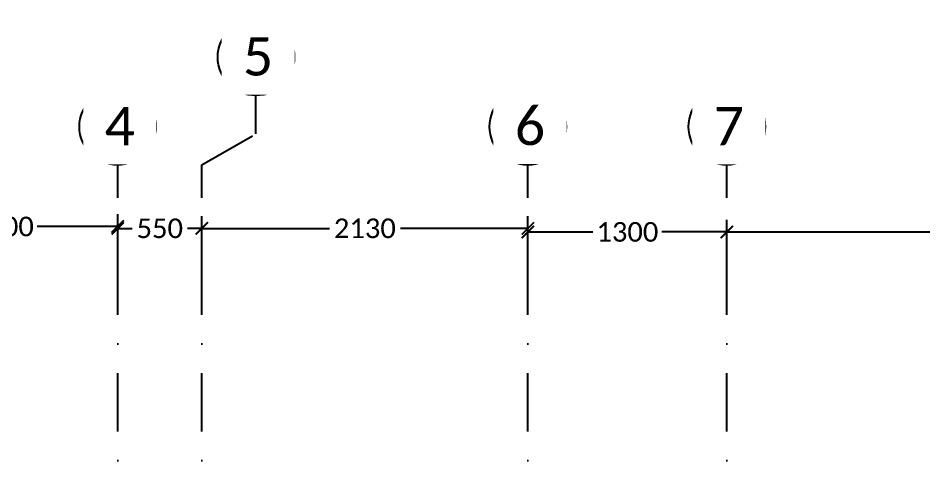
# Model space of a CAD drawing. Header units: millimetres. Extents: x -15000 to 115650, y -17045 to 28620.
# Drawn here: x 3795 to 9712, y 14016 to 16979 of the extents above; entities that cross this region are included whole.
import ezdxf

# ---------------------------------------------------------------- set-up
doc = ezdxf.new("R2010")
doc.units = ezdxf.units.MM
doc.header["$LTSCALE"] = 150
doc.linetypes.add('DASHDOTX2', pattern=[50.8, 25.4, -12.7, 0, -12.7])
for name, color, linetype in [('ad-Grid', 8, 'DASHDOTX2'), ('ad-Revision', 4, 'Continuous'), ('ad-Text main', 7, 'Continuous')]:
    doc.layers.add(name, color=color, linetype=linetype)
doc.layers.add('ad-Grid Dimension', color=6, linetype='Continuous', lineweight=0, true_color=0xff00ff)
doc.styles.get("Standard").update_dxf_attribs({"font": 'calibril.ttf'})
doc.dimstyles.new('A-75-DIM-INT (Framing)', dxfattribs={"dimscale": 100, "dimtxt": 0.8, "dimasz": 0.5, "dimexe": 0, "dimexo": 0.5, "dimgap": 0.5, "dimtad": 0, "dimdec": 0, "dimdsep": 46, "dimtxsty": 'Standard', "dimblk": 'ARCHTICK', "dimcen": 0.025, "dimclrd": 256, "dimclre": 256, "dimclrt": 256, "dimazin": 2, "dimtfac": 1, "dimtdec": 0, "dimtmove": 1, "dimatfit": 0, "dimldrblk": 'ARCHTICK', "dimfxl": 1, "dimtfill": 1, "dimtolj": 1, "dimtzin": 0, "dimarcsym": 0})

# ---------------------------------------------------------------- blocks, each defined once
blk = doc.blocks.new('_ArchTick')
at = {"color": 0, "linetype": 'ByBlock', "const_width": 0.15}
blk.add_lwpolyline([(-0.5, -0.5), (0.5, 0.5)], dxfattribs=at)
blk = doc.blocks.new('*D229')
at = {"layer": 'ad-Grid Dimension', "lineweight": -2}
for p, q in [((2945, 15282.3), (2945, 15697.7)), ((4445, 15282.3), (4445, 15697.7)), ((2945, 15617.7), (3470.1, 15617.7)), ((4445, 15617.7), (3919.9, 15617.7))]:
    blk.add_line(p, q, dxfattribs=at)
at = {"layer": 'Defpoints', "color": 0}
for p in [(4445, 15617.7), (2945, 15202.3), (4445, 15202.3)]:
    blk.add_point(p, dxfattribs=at)
at = {"layer": 'ad-Grid Dimension', "lineweight": -2, "xscale": 80, "yscale": 80, "zscale": 80, "rotation": 180}
blk.add_blockref('_ArchTick', (2945, 15617.7), dxfattribs=at)
at = {"layer": 'ad-Grid Dimension', "lineweight": -2, "xscale": 80, "yscale": 80, "zscale": 80}
blk.add_blockref('_ArchTick', (4445, 15617.7), dxfattribs=at)
at = {"layer": 'ad-Grid Dimension', "insert": (3695, 15617.7), "char_height": 128, "attachment_point": 5, "bg_fill": 3, "box_fill_scale": 1.1, "bg_fill_color": 257, "bg_fill_transparency": 0}
blk.add_mtext('\\A1;1500', dxfattribs=at)
blk = doc.blocks.new('*D230')
at = {"layer": 'ad-Grid Dimension', "lineweight": -2}
for p, q in [((4445, 15219.9), (4445, 15685.8)), ((4995, 15305.7), (4995, 15685.8)), ((4445, 15605.8), (4538.8, 15605.8)), ((4995, 15605.8), (4901.2, 15605.8))]:
    blk.add_line(p, q, dxfattribs=at)
at = {"layer": 'Defpoints', "color": 0}
for p in [(4995, 15605.8), (4995, 15225.7), (4445, 15139.9)]:
    blk.add_point(p, dxfattribs=at)
at = {"layer": 'ad-Grid Dimension', "lineweight": -2, "xscale": 80, "yscale": 80, "zscale": 80, "rotation": 180}
blk.add_blockref('_ArchTick', (4445, 15605.8), dxfattribs=at)
at = {"layer": 'ad-Grid Dimension', "lineweight": -2, "xscale": 80, "yscale": 80, "zscale": 80}
blk.add_blockref('_ArchTick', (4995, 15605.8), dxfattribs=at)
at = {"layer": 'ad-Grid Dimension', "insert": (4720, 15605.8), "char_height": 128, "attachment_point": 5, "bg_fill": 3, "box_fill_scale": 1.1, "bg_fill_color": 257, "bg_fill_transparency": 0}
blk.add_mtext('\\A1;550', dxfattribs=at)
blk = doc.blocks.new('*D231')
at = {"layer": 'ad-Grid Dimension', "lineweight": -2}
for p, q in [((4995, 15219.9), (4995, 15685.8)), ((7125, 15305.7), (7125, 15685.8)), ((4995, 15605.8), (5828, 15605.8)), ((7125, 15605.8), (6292, 15605.8))]:
    blk.add_line(p, q, dxfattribs=at)
at = {"layer": 'Defpoints', "color": 0}
for p in [(7125, 15605.8), (7125, 15225.7), (4995, 15139.9)]:
    blk.add_point(p, dxfattribs=at)
at = {"layer": 'ad-Grid Dimension', "lineweight": -2, "xscale": 80, "yscale": 80, "zscale": 80, "rotation": 180}
blk.add_blockref('_ArchTick', (4995, 15605.8), dxfattribs=at)
at = {"layer": 'ad-Grid Dimension', "lineweight": -2, "xscale": 80, "yscale": 80, "zscale": 80}
blk.add_blockref('_ArchTick', (7125, 15605.8), dxfattribs=at)
at = {"layer": 'ad-Grid Dimension', "insert": (6060, 15605.8), "char_height": 128, "attachment_point": 5, "bg_fill": 3, "box_fill_scale": 1.1, "bg_fill_color": 257, "bg_fill_transparency": 0}
blk.add_mtext('\\A1;2130', dxfattribs=at)
blk = doc.blocks.new('*D232')
at = {"layer": 'ad-Grid Dimension', "lineweight": -2}
for p, q in [((7125, 15282.3), (7125, 15662.4)), ((8425, 15282.3), (8425, 15662.4)), ((7125, 15582.4), (7550.1, 15582.4)), ((8425, 15582.4), (7999.9, 15582.4))]:
    blk.add_line(p, q, dxfattribs=at)
at = {"layer": 'Defpoints', "color": 0}
for p in [(8425, 15582.4), (7125, 15202.3), (8425, 15202.3)]:
    blk.add_point(p, dxfattribs=at)
at = {"layer": 'ad-Grid Dimension', "lineweight": -2, "xscale": 80, "yscale": 80, "zscale": 80, "rotation": 180}
blk.add_blockref('_ArchTick', (7125, 15582.4), dxfattribs=at)
at = {"layer": 'ad-Grid Dimension', "lineweight": -2, "xscale": 80, "yscale": 80, "zscale": 80}
blk.add_blockref('_ArchTick', (8425, 15582.4), dxfattribs=at)
at = {"layer": 'ad-Grid Dimension', "insert": (7775, 15582.4), "char_height": 128, "attachment_point": 5, "bg_fill": 3, "box_fill_scale": 1.1, "bg_fill_color": 257, "bg_fill_transparency": 0}
blk.add_mtext('\\A1;1300', dxfattribs=at)
blk = doc.blocks.new('*D233')
at = {"layer": 'ad-Grid Dimension', "lineweight": -2}
for p, q in [((8425, 15282.3), (8425, 15662.4)), ((12005, 15282.3), (12005, 15662.4)), ((8425, 15582.4), (9984.1, 15582.4)), ((12005, 15582.4), (10445.9, 15582.4))]:
    blk.add_line(p, q, dxfattribs=at)
at = {"layer": 'Defpoints', "color": 0}
for p in [(12005, 15582.4), (8425, 15202.3), (12005, 15202.3)]:
    blk.add_point(p, dxfattribs=at)
at = {"layer": 'ad-Grid Dimension', "lineweight": -2, "xscale": 80, "yscale": 80, "zscale": 80, "rotation": 180}
blk.add_blockref('_ArchTick', (8425, 15582.4), dxfattribs=at)
at = {"layer": 'ad-Grid Dimension', "lineweight": -2, "xscale": 80, "yscale": 80, "zscale": 80}
blk.add_blockref('_ArchTick', (12005, 15582.4), dxfattribs=at)
at = {"layer": 'ad-Grid Dimension', "insert": (10215, 15582.4), "char_height": 128, "attachment_point": 5, "bg_fill": 3, "box_fill_scale": 1.1, "bg_fill_color": 257, "bg_fill_transparency": 0}
blk.add_mtext('\\A1;3580', dxfattribs=at)
blk = doc.blocks.new('1625E_Grid P30')
at = {"layer": 'ad-Grid', "ltscale": 0.1}
for points in [[(5348.6, -4463.6), (5348.6, -4213.6), (4995, -4010), (4995, 16020), (5348.6, 16223.6), (5348.6, 16473.6)], [(4445, -4010), (4445, 16020)], [(7125, -4010), (7125, 16020)], [(8425, -4010), (8425, 16020)]]:
    blk.add_lwpolyline(points, dxfattribs=at)
at = {"layer": 'ad-Grid', "color": 7, "linetype": 'ByBlock'}
for centre in [(5348.6, 16723.6), (4445, 16270), (7125, 16270), (8425, 16270)]:
    blk.add_circle(centre, 250, dxfattribs=at)
at = {"layer": 'ad-Text main', "char_height": 250, "width": 227.385, "attachment_point": 5, "bg_fill": 2}
for s, insert in [('{\\fCalibri|b0|i0|c0|p34;5}', (5362, 16727.6)), ('{\\fCalibri|b0|i0|c0|p34;4}', (4458.5, 16274)), ('{\\fCalibri|b0|i0|c0|p34;6}', (7138.5, 16274)), ('{\\fCalibri|b0|i0|c0|p34;7}', (8438.5, 16274))]:
    blk.add_mtext(s, dxfattribs=dict(at, insert=insert))
at = {"layer": 'ad-Grid Dimension'}
dim = blk.add_linear_dim(base=(4445, 15617.7), p1=(2945, 15202.3), p2=(4445, 15202.3), dimstyle='A-75-DIM-INT (Framing)', override={"dimscale": 80, "dimblk": 'ArchTick', "dimclrd": 256, "dimclre": 256, "dimfxl": 10, "dimtfill": 1, "dimtfillclr": 0}, dxfattribs=at)
dim.commit()
dim.dimension.update_dxf_attribs({"geometry": '*D229', "text_midpoint": (3695, 15617.7)})
dim = blk.add_linear_dim(base=(4995, 15605.8), p1=(4445, 15139.9), p2=(4995, 15225.7), dimstyle='A-75-DIM-INT (Framing)', override={"dimscale": 80, "dimblk": 'ArchTick', "dimclrd": 256, "dimclre": 256, "dimfxl": 10, "dimtfill": 1, "dimtfillclr": 0}, dxfattribs=at)
dim.commit()
dim.dimension.update_dxf_attribs({"geometry": '*D230', "text_midpoint": (4720, 15605.8)})
dim = blk.add_linear_dim(base=(7125, 15605.8), p1=(4995, 15139.9), p2=(7125, 15225.7), dimstyle='A-75-DIM-INT (Framing)', override={"dimscale": 80, "dimblk": 'ArchTick', "dimclrd": 256, "dimclre": 256, "dimfxl": 10, "dimtfill": 1, "dimtfillclr": 0}, dxfattribs=at)
dim.commit()
dim.dimension.update_dxf_attribs({"geometry": '*D231', "text_midpoint": (6060, 15605.8)})
dim = blk.add_linear_dim(base=(8425, 15582.4), p1=(7125, 15202.3), p2=(8425, 15202.3), dimstyle='A-75-DIM-INT (Framing)', override={"dimscale": 80, "dimblk": 'ArchTick', "dimclrd": 256, "dimclre": 256, "dimfxl": 10, "dimtfill": 1, "dimtfillclr": 0}, dxfattribs=at)
dim.commit()
dim.dimension.update_dxf_attribs({"geometry": '*D232', "text_midpoint": (7775, 15582.4)})
dim = blk.add_linear_dim(base=(12005, 15582.4), p1=(8425, 15202.3), p2=(12005, 15202.3), dimstyle='A-75-DIM-INT (Framing)', override={"dimscale": 80, "dimblk": 'ArchTick', "dimclrd": 256, "dimclre": 256, "dimfxl": 10, "dimtfill": 1, "dimtfillclr": 0}, dxfattribs=at)
dim.commit()
dim.dimension.update_dxf_attribs({"geometry": '*D233', "text_midpoint": (10215, 15582.4)})

msp = doc.modelspace()

# ---------------------------------------------------------------- block references
at = {"layer": 'ad-Revision'}
msp.add_blockref('1625E_Grid P30', (0, 0), dxfattribs=at)

doc.saveas('drawing.dxf')
